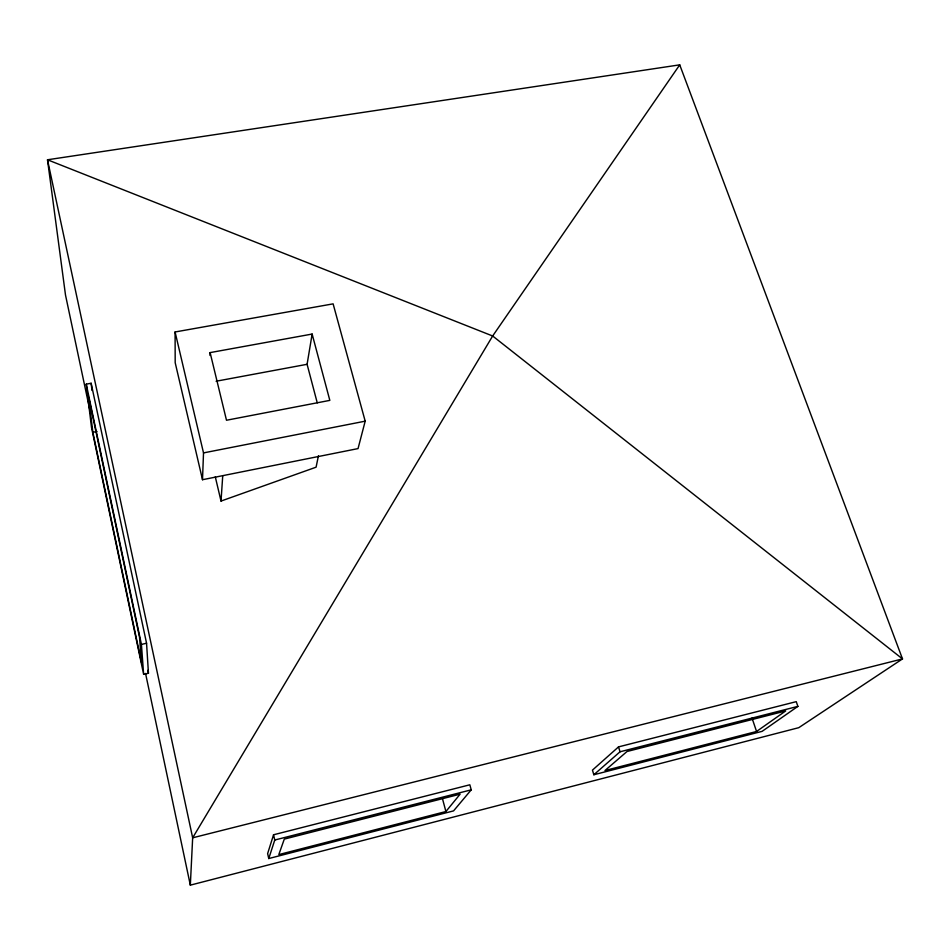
<?xml version="1.0" encoding="UTF-8"?>
<svg xmlns="http://www.w3.org/2000/svg" width="950" height="950" viewBox="0 0 950 950"><rect width="100%" height="100%" fill="white"/><g stroke="black" fill="none" stroke-linecap="round" stroke-linejoin="round"><path stroke-width="1.43" d="M202.504 479.714L203.514 452.901L175.085 331.978L333.117 303.858L365.192 421.171L358.043 448.59L202.504 479.714L175.192 362.698L175.085 331.978M209.998 355.454L210.116 352.604L312.134 334.056L329.828 400.378L226.492 420.244L210.116 352.604M190.333 885.151L192.66 837.805L47.5 159.778L679.725 64.849L902.5 658.908L798.772 727.676L190.333 885.151L145.552 673.443M318.44 455.739L316.089 467.186L221.018 501.066L222.716 476.033M317.253 402.848L307.088 364.301L312.134 334.056M273.553 834.777L267.627 853.599L268.767 858.539L453.566 810.884L471.224 789.842L469.834 784.795L273.553 834.777L274.764 840.026L268.767 858.539M679.725 64.849L492.658 335.991L192.66 837.805L902.5 658.908L492.658 335.991L47.5 159.778L65.491 294.987L89.728 409.545M445.906 811.526L460.097 794.176L284.299 839.111L278.813 854.584L445.906 811.526L442.415 798.475M618.533 746.89L592.456 770.117L593.845 774.749L762.114 731.346L797.893 706.373L796.242 701.658L618.533 746.89L620.041 751.783L593.845 774.749M756.556 731.476L785.686 710.944L627.012 751.509L604.972 770.533L756.556 731.476L752.008 718.022M620.041 751.783L797.893 706.373M274.764 840.026L471.224 789.842M143.628 674.334L148.449 673.241L146.561 643.257L91.141 383.254L86.26 384.144L91.497 427.405L143.628 674.334L141.419 644.397L86.26 384.144M141.419 644.397L146.561 643.257M203.514 452.901L365.192 421.171M92.862 432.298L88.623 397.064L139.531 637.296L141.443 662.352L92.862 432.298L97.031 431.502M216.113 381.235L307.088 364.301M215.294 476.853L221.018 501.066M147.832 670.344L148.449 673.241M91.141 383.254L91.972 390.462"/></g></svg>
